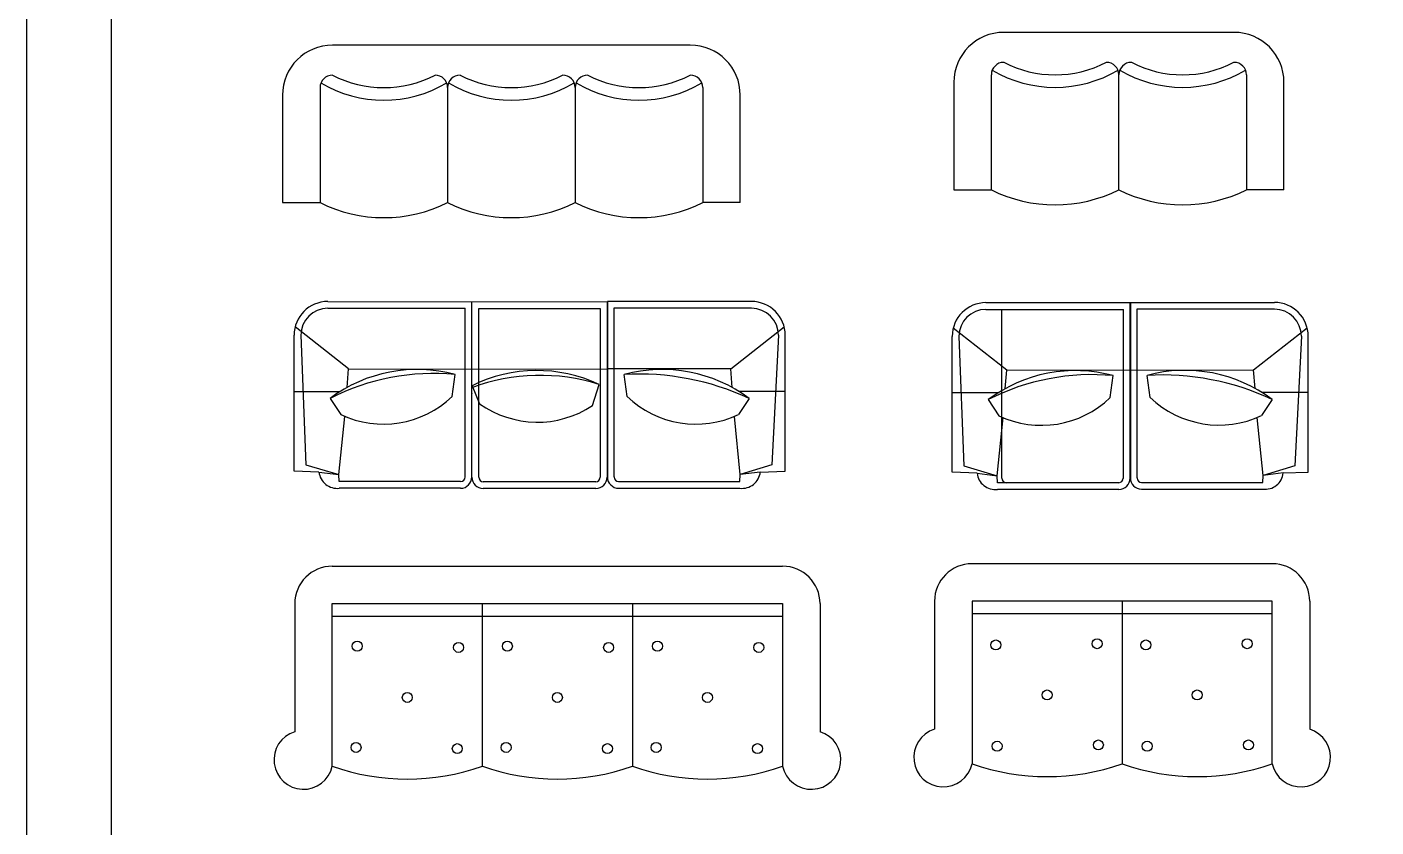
# Model space of a CAD drawing. Header units: inches. Extents: x 5.4 to 47.9, y 11.7 to 36.5.
# Drawn here: x 26.91 to 32.3, y 17.67 to 20.87 of the extents above; entities that cross this region are included whole.
import ezdxf

# ---------------------------------------------------------------- set-up
doc = ezdxf.new("R2010")
doc.units = ezdxf.units.IN
doc.header["$MEASUREMENT"] = 0
for name, color, linetype in [('02', 2, 'Continuous'), ('1', 1, 'Continuous'), ('4', 4, 'Continuous'), ('kadrbm', 4, 'Continuous')]:
    doc.layers.add(name, color=color, linetype=linetype)

# ---------------------------------------------------------------- blocks, each defined once
blk = doc.blocks.new('kadrbm')
at = {"layer": 'kadrbm', "color": 4}
blk.add_lwpolyline([(0, 0), (0, 24.7972), (21, 24.7972), (21, 0), (0, 0)], close=True, dxfattribs=at)
blk.add_lwpolyline([(20.6631, 0.3257), (20.6631, 24.4603), (0.3369, 24.4603), (0.3369, 0.3257), (20.6631, 0.3257)], dxfattribs=at)

msp = doc.modelspace()

# ---------------------------------------------------------------- linework, layer by layer
at = {"layer": '02'}
for p, q in [((28.1135, 19.7495), (28.6629, 19.7495)), ((28.6629, 19.0736), (28.6629, 19.7495)), ((28.7169, 19.0736), (28.7169, 19.7486)), ((28.7169, 19.7486), (29.2029, 19.7486)), ((29.2029, 19.7486), (29.2029, 19.0736)), ((29.2569, 19.7495), (29.2569, 19.0736)), ((29.8073, 19.7495), (29.2569, 19.7495)), ((30.7446, 19.7448), (31.294, 19.7448)), ((31.294, 19.0689), (31.294, 19.7448)), ((31.3476, 19.7457), (31.3476, 19.0698)), ((31.8979, 19.7457), (31.3476, 19.7457)), ((28.0055, 19.6415), (28.0258, 19.1233)), ((29.9153, 19.6415), (29.8883, 19.1233)), ((30.6366, 19.6368), (30.6569, 19.1185)), ((32.0059, 19.6377), (31.9789, 19.1195)), ((28.0258, 19.1233), (28.1581, 19.084)), ((29.8883, 19.1233), (29.7626, 19.084)), ((30.6569, 19.1185), (30.7892, 19.0793)), ((31.9789, 19.1195), (31.8533, 19.0802)), ((28.1595, 19.0565), (28.1581, 19.084)), ((28.6445, 19.0565), (28.1595, 19.0565)), ((29.1849, 19.0556), (28.7349, 19.0556)), ((29.2763, 19.0565), (29.7613, 19.0565)), ((29.7613, 19.0565), (29.7626, 19.084)), ((30.7906, 19.0518), (30.7892, 19.0793)), ((31.2756, 19.0518), (30.7906, 19.0518)), ((31.3669, 19.0527), (31.8519, 19.0527)), ((31.8519, 19.0527), (31.8533, 19.0802))]:
    msp.add_line(p, q, dxfattribs=at)
for centre in [(28.2313, 18.3979), (28.6363, 18.3929), (28.8313, 18.3979), (29.2363, 18.3929), (29.4313, 18.3979), (29.8363, 18.3929), (30.7841, 18.4027), (31.1891, 18.4077), (31.3841, 18.4027), (31.7891, 18.4077), (28.4313, 18.1929), (29.0313, 18.1929), (29.6313, 18.1929), (30.9891, 18.2027), (31.5891, 18.2027), (30.7891, 17.9977), (31.1941, 18.0027), (31.3891, 17.9977), (31.7941, 18.0027), (28.2263, 17.9929), (28.6313, 17.9879), (28.8263, 17.9929), (29.2313, 17.9879), (29.4263, 17.9929), (29.8313, 17.9879)]:
    msp.add_circle(centre, 0.02, dxfattribs=at)
for centre, radius, start, end in [((28.1135, 19.6415), 0.108, 90, 180), ((29.8073, 19.6415), 0.108, 0, 90), ((30.7446, 19.6368), 0.108, 90, 180), ((31.8979, 19.6377), 0.108, 0, 90), ((28.5371, 18.5786), 0.91, 84.6406, 117.0804), ((28.9624, 18.7055), 0.7756, 72.2742, 110.5658), ((29.3571, 18.4405), 1.0458, 65.0725, 93.2065), ((31.1682, 18.5739), 0.91, 84.6406, 117.0804), ((31.4477, 18.4367), 1.0458, 65.0725, 93.2065), ((28.6445, 19.0745), 0.018, 270, 0), ((28.7349, 19.0736), 0.018, 180, 270), ((29.1849, 19.0736), 0.018, 270, 0), ((29.2763, 19.0745), 0.018, 180, 270), ((30.8256, 19.0698), 0.018, 180, 270), ((31.2756, 19.0698), 0.018, 270, 0), ((31.3669, 19.0707), 0.018, 180, 270)]:
    msp.add_arc(centre, radius, start, end, dxfattribs=at)
at = {"layer": '1'}
for p, q in [((28.6899, 19.0736), (28.6899, 19.7756)), ((29.2299, 19.7756), (29.2299, 19.0736)), ((31.321, 19.7709), (31.3206, 19.7718)), ((31.321, 19.5767), (31.3206, 19.5767)), ((30.8219, 19.428), (30.8277, 19.5018)), ((31.8205, 19.4289), (31.8148, 19.5027)), ((30.7892, 19.0793), (30.8129, 19.3118)), ((31.8533, 19.0802), (31.8296, 19.3127)), ((28.0781, 19.0943), (28.1581, 19.084)), ((30.7092, 19.0895), (30.7892, 19.0793))]:
    msp.add_line(p, q, dxfattribs=at)
for radius, start, end in [(1.5997, 92.1888, 92.2376), (1.5097, 92.3193, 92.3711)]:
    msp.add_arc((31.383, 17.6341), radius, start, end, dxfattribs=at)
at = {"layer": '4'}
for p, q in [((31.7362, 20.853, -0.6857), (30.8162, 20.853, -0.6857)), ((29.5624, 20.8019, -0.6857), (28.1324, 20.8019, -0.6857)), ((30.7662, 20.223, -0.6857), (30.7662, 20.683, -0.6857)), ((31.2762, 20.223, -0.6857), (31.2762, 20.683, -0.6857)), ((31.7862, 20.683, -0.6857), (31.7862, 20.223, -0.6857)), ((28.0824, 20.6319, -0.6857), (28.0824, 20.1719, -0.6857)), ((28.5924, 20.6319, -0.6857), (28.5924, 20.1719, -0.6857)), ((29.1024, 20.6319, -0.6857), (29.1024, 20.1719, -0.6857)), ((29.6124, 20.6319, -0.6857), (29.6124, 20.1719, -0.6857)), ((30.6162, 20.653, -0.6857), (30.6162, 20.223, -0.6857)), ((31.9362, 20.223, -0.6857), (31.9362, 20.653, -0.6857)), ((27.9324, 20.6019, -0.6857), (27.9324, 20.1719, -0.6857)), ((29.7624, 20.1719, -0.6857), (29.7624, 20.6019, -0.6857)), ((27.9324, 20.1719, -0.6857), (28.0824, 20.1719, -0.6857)), ((29.7624, 20.1719, -0.6857), (29.6124, 20.1719, -0.6857)), ((30.6162, 20.223, -0.6857), (30.7662, 20.223, -0.6857)), ((31.9362, 20.223, -0.6857), (31.7862, 20.223, -0.6857)), ((28.1135, 19.7765), (29.2299, 19.7756)), ((29.2313, 19.7765), (29.2313, 19.0745)), ((29.8073, 19.7765), (29.2313, 19.7765)), ((30.7446, 19.7718), (31.8979, 19.7727)), ((30.8076, 19.0698), (30.8076, 19.7448)), ((31.321, 19.0689), (31.3206, 19.7718)), ((31.3219, 19.7727), (31.3219, 19.0707)), ((27.9785, 19.0979), (27.9785, 19.6415)), ((28.1966, 19.5065), (27.9826, 19.6746)), ((29.7242, 19.5065), (29.9382, 19.6746)), ((29.9423, 19.0979), (29.9423, 19.6415)), ((30.6096, 19.0932), (30.6096, 19.6368)), ((30.8277, 19.5018), (30.6137, 19.6699)), ((31.8148, 19.5027), (32.0288, 19.6708)), ((32.0329, 19.0941), (32.0329, 19.6377)), ((28.6899, 19.5814), (28.6895, 19.5814)), ((29.2313, 19.5814), (29.2299, 19.5814)), ((28.1908, 19.4327), (28.1966, 19.5065)), ((28.1966, 19.5065), (29.2299, 19.5056)), ((28.6106, 19.3968), (28.6221, 19.4847)), ((29.7242, 19.5065), (29.2313, 19.5065)), ((29.3101, 19.3968), (29.2986, 19.4847)), ((29.7299, 19.4327), (29.7242, 19.5065)), ((30.8277, 19.5018), (31.8148, 19.5027)), ((31.2417, 19.3921), (31.2532, 19.4799)), ((31.321, 19.5009), (31.3206, 19.5018)), ((31.4008, 19.393), (31.3892, 19.4809)), ((27.9785, 19.4165), (28.1633, 19.4165)), ((28.6901, 19.4392), (28.7202, 19.3677)), ((29.1714, 19.3598), (29.1985, 19.4442)), ((29.9423, 19.4165), (29.7574, 19.4165)), ((28.1229, 19.3889), (28.1652, 19.3239)), ((28.6899, 19.4014), (28.6895, 19.4014)), ((29.2313, 19.4014), (29.2299, 19.4014)), ((29.7979, 19.3889), (29.7555, 19.3239)), ((30.6096, 19.4118), (30.7944, 19.4118)), ((30.754, 19.3841), (30.7963, 19.3192)), ((31.8885, 19.3851), (31.8462, 19.3201)), ((32.0329, 19.4127), (31.848, 19.4127)), ((28.1581, 19.084), (28.1818, 19.3165)), ((29.7626, 19.084), (29.7389, 19.3165)), ((28.0781, 19.0943), (27.9785, 19.0979)), ((29.8426, 19.0943), (29.7626, 19.084)), ((29.8426, 19.0943), (29.9423, 19.0979)), ((30.7092, 19.0895), (30.6096, 19.0932)), ((31.9333, 19.0905), (32.0329, 19.0941)), ((31.9333, 19.0905), (31.8533, 19.0802)), ((28.6445, 19.0295), (28.1595, 19.0295)), ((29.1849, 19.0286), (28.7349, 19.0286)), ((29.2763, 19.0295), (29.7613, 19.0295)), ((31.2756, 19.0248), (30.7906, 19.0248)), ((31.3669, 19.0257), (31.8519, 19.0257)), ((28.1313, 18.7179), (29.9313, 18.7179)), ((31.8891, 18.7277), (30.6891, 18.7277)), ((27.9813, 18.5679), (27.9813, 18.0558)), ((28.1313, 17.9179), (28.1313, 18.5679)), ((28.1313, 18.5679), (29.9313, 18.5679)), ((28.7313, 17.9179), (28.7313, 18.5679)), ((29.3313, 18.5679), (29.3313, 17.9179)), ((29.9313, 18.5679), (29.9313, 17.9179)), ((30.0813, 18.5679), (30.0813, 18.0558)), ((30.5391, 18.5777), (30.5391, 18.0656)), ((30.6891, 18.5777), (30.6891, 17.9277)), ((31.8891, 18.5777), (30.6891, 18.5777)), ((31.2891, 18.5777), (31.2891, 17.9277)), ((31.8891, 17.9277), (31.8891, 18.5777)), ((32.0391, 18.5777), (32.0391, 18.0656)), ((28.1313, 18.5179), (29.9313, 18.5179)), ((31.8891, 18.5277), (30.6891, 18.5277))]:
    msp.add_line(p, q, dxfattribs=at)
for centre, radius, start, end in [((30.8162, 20.653, -0.6857), 0.2, 90, 180), ((31.7362, 20.653, -0.6857), 0.2, 0, 90), ((28.1324, 20.6019, -0.6857), 0.2, 90, 180), ((29.5624, 20.6019, -0.6857), 0.2, 0, 90), ((30.8162, 20.683, -0.6857), 0.05, 90, 180), ((31.0212, 21.1283, -0.6857), 0.4452, 242.5861, 297.4139), ((31.2262, 20.683, -0.6857), 0.05, 0, 90), ((31.3262, 20.683, -0.6857), 0.05, 90, 180), ((31.5312, 21.1283, -0.6857), 0.4452, 242.5861, 297.4139), ((31.7362, 20.683, -0.6857), 0.05, 0, 90), ((28.1324, 20.6319, -0.6857), 0.05, 90, 180), ((28.3374, 21.0772, -0.6857), 0.4452, 242.5861, 297.4139), ((28.5424, 20.6319, -0.6857), 0.05, 0, 90), ((28.6424, 20.6319, -0.6857), 0.05, 90, 180), ((28.8474, 21.0772, -0.6857), 0.4452, 242.5861, 297.4139), ((29.0524, 20.6319, -0.6857), 0.05, 0, 90), ((29.1524, 20.6319, -0.6857), 0.05, 90, 180), ((29.3574, 21.0772, -0.6857), 0.4452, 242.5861, 297.4139), ((29.5624, 20.6319, -0.6857), 0.05, 0, 90), ((31.0212, 21.1283, -0.6857), 0.4953, 239.4911, 300.5089), ((31.5312, 21.1283, -0.6857), 0.4953, 239.4911, 300.5089), ((28.3374, 21.0772, -0.6857), 0.4953, 239.4911, 300.5089), ((28.8474, 21.0772, -0.6857), 0.4953, 239.4911, 300.5089), ((29.3574, 21.0772, -0.6857), 0.4953, 239.4911, 300.5089), ((28.3374, 20.6838, -0.6857), 0.5719, 243.519, 296.481), ((28.8474, 20.6838, -0.6857), 0.5719, 243.519, 296.481), ((29.3574, 20.6838, -0.6857), 0.5719, 243.519, 296.481), ((31.0212, 20.7349, -0.6857), 0.5719, 243.519, 296.481), ((31.5312, 20.7349, -0.6857), 0.5719, 243.519, 296.481), ((28.1135, 19.6415), 0.135, 90, 180), ((29.8073, 19.6415), 0.135, 0, 90), ((30.7446, 19.6368), 0.135, 90, 180), ((31.8979, 19.6377), 0.135, 0, 90), ((29.2924, 17.6379), 1.8922, 91.8503, 91.8916), ((31.383, 17.6341), 1.8922, 91.8503, 91.8916), ((28.471, 18.9234), 0.5813, 74.928, 126.7929), ((28.9495, 18.919), 0.5813, 64.6302, 116.4951), ((29.2924, 17.6379), 1.8697, 91.8726, 91.9144), ((29.4497, 18.9234), 0.5813, 53.2071, 105.072), ((31.1021, 18.9187), 0.5813, 74.928, 126.7929), ((31.383, 17.6341), 1.8697, 91.8726, 91.9144), ((31.5404, 18.9196), 0.5813, 53.2071, 105.072), ((29.2924, 17.6379), 1.8922, 108.5655, 108.5801), ((28.3349, 19.6843), 0.3983, 244.7866, 313.8058), ((29.2924, 17.6379), 1.8697, 108.7972, 108.812), ((28.9515, 19.692), 0.3983, 234.4888, 303.508), ((29.5859, 19.6843), 0.3983, 226.1942, 295.2134), ((30.966, 19.6795), 0.3983, 244.7866, 313.8058), ((31.6765, 19.6805), 0.3983, 226.1942, 295.2134), ((29.2924, 17.6379), 1.5997, 92.1888, 92.2376), ((29.2924, 17.6379), 1.5097, 92.3193, 92.3711), ((28.151, 19.1025), 0.0734, 186.4251, 276.5821), ((29.7697, 19.1025), 0.0734, 263.4179, 353.5749), ((28.6445, 19.0745), 0.045, 270, 0), ((28.7349, 19.0736), 0.045, 180, 270), ((29.1849, 19.0736), 0.045, 270, 0), ((29.2763, 19.0745), 0.045, 180, 270), ((30.7821, 19.0978), 0.0734, 186.4251, 276.5821), ((31.2756, 19.0698), 0.045, 270, 0), ((31.3669, 19.0707), 0.045, 180, 270), ((31.8603, 19.0987), 0.0734, 263.4179, 353.5749), ((28.1313, 18.5679), 0.15, 90, 180), ((29.9313, 18.5679), 0.15, 0, 90), ((30.6891, 18.5777), 0.15, 90, 180), ((31.8891, 18.5777), 0.15, 0, 90), ((28.0162, 17.9432), 0.1179, 107.205, 347.5934), ((30.0465, 17.9432), 0.1179, 192.4066, 72.795), ((30.574, 17.953), 0.1179, 107.205, 347.5934), ((32.0042, 17.953), 0.1179, 192.4066, 72.795), ((28.4313, 18.7664), 0.9, 250.5288, 289.4712), ((29.0313, 18.7664), 0.9, 250.5288, 289.4712), ((29.6313, 18.7664), 0.9, 250.5288, 289.4712), ((30.9891, 18.7762), 0.9, 250.5288, 289.4712), ((31.5891, 18.7762), 0.9, 250.5288, 289.4712)]:
    msp.add_arc(centre, radius, start, end, dxfattribs=at)

# ---------------------------------------------------------------- block references
at = {"layer": 'kadrbm'}
msp.add_blockref('kadrbm', (26.9109, 11.6597), dxfattribs=at)

doc.saveas('drawing.dxf')
